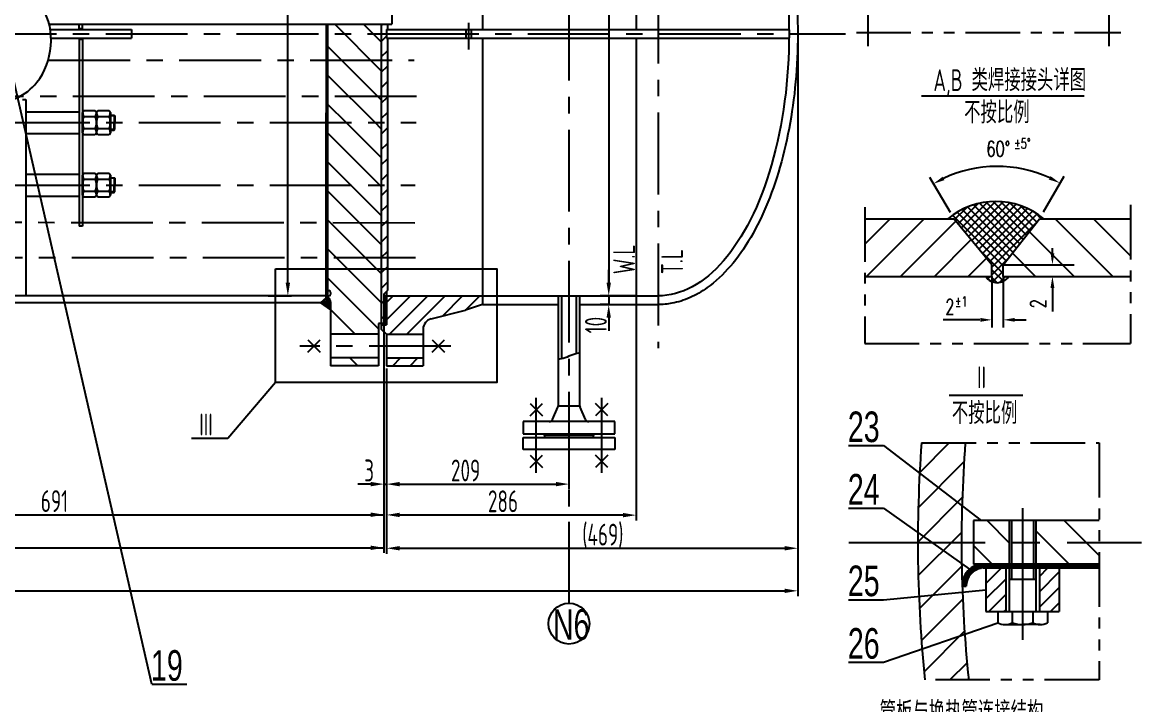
# Model space of a CAD drawing. Header units: millimetres. Extents: x 844 to 1685, y 626 to 1222.
# Drawn here: x 1235.9 to 1492.3, y 922.6 to 1078.8 of the extents above; entities that cross this region are included whole.
import ezdxf
from ezdxf.enums import TextEntityAlignment as Align

# ---------------------------------------------------------------- set-up
doc = ezdxf.new("R2010")
doc.units = ezdxf.units.MM
for name, pattern in [('CENTER', [2, 1.25, -0.25, 0.25, -0.25]), ('CONTINOUS', [0]), ('DIVIDE', [1.25, 0.5, -0.25, 0, -0.25, 0, -0.25]), ('PHANTOM', [2.5, 1.25, -0.25, 0.25, -0.25, 0.25, -0.25])]:
    doc.linetypes.add(name, pattern=pattern)
for name, color, linetype in [('1_hat', 1, 'Continuous'), ('4', 7, 'Continuous'), ('5_div', 5, 'Continuous'), ('6', 7, 'DIVIDE'), ('7_dim', 232, 'Continuous'), ('pm_bz', 7, 'Continuous')]:
    doc.layers.add(name, color=color, linetype=linetype)
doc.styles.add('HZ', font='ascii.shx', dxfattribs={"width": 0.75, "bigfont": 'hztxt.shx'})
doc.styles.add('mark', font='cc.shx', dxfattribs={"width": 0.7, "bigfont": 'hztxt.shx'})
doc.styles.add('ROMANC', font='ROMANS', dxfattribs={"width": 0.7})
pattern_1 = [(0, (-24207.5463, -824.25532), (0, 0.25), []), (0, (-24207.5463, -824.13032), (0, 0.25), [0.125, -0.125])]
pattern_2 = [(315, (-24430.771, -926.2503), (3.314563, 3.314563), [])]
pattern_3 = [(45, (-24430.771, -926.2503), (-1.76776695, 1.76776695), [])]

msp = doc.modelspace()

# ---------------------------------------------------------------- hatches: boundary and pattern name
at = {"layer": '1_hat', "linetype": 'CONTINOUS', "ltscale": 10}
h = msp.add_hatch(dxfattribs=at)
h.set_pattern_fill('ANSI31', color=0, scale=20, style=0)
h.set_pattern_definition(pattern_3)
h.paths.add_polyline_path([(1319.53689, 1075.19887), (1319.33689, 1075.19887), (1319.33689, 1076.19887), (1318.13689, 1076.19887), (1318.13689, 1070.19887), (1319.53689, 1070.19887)])
h.paths.add_polyline_path([(1319.53689, 1078.39887), (1318.13689, 1078.39887), (1318.13689, 1076.19887), (1319.33689, 1076.19887), (1319.33689, 1077.19887), (1319.53689, 1077.19887)])
h.paths.add_polyline_path([(1319.53689, 1070.19887), (1318.13689, 1070.19887), (1318.13689, 1065.68502), (1318.13689, 1061.88502), (1319.53689, 1061.88502), (1319.53689, 1066.39887)])
h.paths.add_polyline_path([(1319.53689, 1061.88502), (1318.13689, 1061.88502), (1318.13689, 1055.87887), (1319.53689, 1055.87887)])
h = msp.add_hatch(dxfattribs=at)
h.set_pattern_fill('ANSI31', color=0, scale=20, style=0)
h.set_pattern_definition(pattern_3)
h.paths.add_polyline_path([(1319.53689, 1055.87887), (1318.13689, 1055.87887), (1318.13689, 1041.55887), (1319.53689, 1041.55887)])
h.paths.add_polyline_path([(1319.53689, 1041.55887), (1318.13689, 1041.55887), (1318.13689, 1032.87739), (1319.53689, 1032.87578)])
h = msp.add_hatch(dxfattribs=at)
h.set_pattern_fill('ANSI31', color=0, scale=20, style=0)
h.set_pattern_definition(pattern_3)
h.paths.add_polyline_path([(1319.53689, 1032.87578), (1318.13689, 1032.87739), (1318.13689, 1024.94349), (1319.53689, 1024.94349)])
h.paths.add_polyline_path([(1319.53689, 1024.94349), (1318.13689, 1024.94349), (1318.13689, 1022.40895), (1319.53689, 1022.40895)])
h.paths.add_polyline_path([(1319.53689, 1022.40895), (1318.13689, 1022.40895), (1318.13689, 1009.89887), (1318.73689, 1009.89887), (1318.73689, 1016.59887), (1319.53689, 1017.39887)])
h = msp.add_hatch(dxfattribs=at)
h.set_pattern_fill('TRANS', color=0, style=0)
h.set_pattern_definition(pattern_1)
h.paths.add_polyline_path([(1455.99307, 953.9211), (1462.53099, 953.9211), (1462.53099, 954.7364), (1455.92745, 954.7364, 0.413903705), (1451.20407, 949.95247, 0.000215668), (1451.21263, 949.69381), (1452.09343, 949.69381, -0.386944309)])
h = msp.add_hatch(dxfattribs=at)
h.set_pattern_fill('ANSI31', color=0, scale=20, style=0)
h.set_pattern_definition([(45, (-24207.5463, -824.2553), (-1.76776695, 1.76776695), [])])
h.paths.add_polyline_path([(1461.17698, 953.9211), (1456.6425, 953.9211), (1456.6425, 943.9211), (1461.17698, 943.9211)])
h.paths.add_polyline_path([(1468.89235, 943.9211), (1473.42683, 943.9211), (1473.42683, 953.9211), (1468.89235, 953.9211)])
h = msp.add_hatch(dxfattribs=at)
h.set_pattern_fill('TRANS', color=0, style=0)
h.set_pattern_definition(pattern_1)
h.paths.add_polyline_path([(1465.03467, 954.7364), (1462.53099, 954.7364), (1462.53099, 953.9211), (1465.03467, 953.9211)])
h.paths.add_polyline_path([(1467.53834, 954.7364), (1465.03467, 954.7364), (1465.03467, 953.9211), (1467.53834, 953.9211)])
h = msp.add_hatch(dxfattribs=at)
h.set_pattern_fill('TRANS', color=0, style=0)
h.set_pattern_definition([(0, (-24202.53895, -824.25532), (0, 0.25), []), (0, (-24202.53895, -824.13032), (0, 0.25), [0.125, -0.125])])
h.paths.add_polyline_path([(1470.04202, 954.7364), (1467.53834, 954.7364), (1467.53834, 953.9211), (1470.04202, 953.9211)])
h.paths.add_polyline_path([(1472.5457, 954.7364), (1470.04202, 954.7364), (1470.04202, 953.9211), (1472.5457, 953.9211)])
h = msp.add_hatch(dxfattribs=at)
h.set_pattern_fill('TRANS', color=0, style=0)
h.set_pattern_definition([(0, (-24197.5316, -824.25532), (0, 0.25), []), (0, (-24197.5316, -824.13032), (0, 0.25), [0.125, -0.125])])
h.paths.add_polyline_path([(1475.04938, 954.7364), (1472.5457, 954.7364), (1472.5457, 953.9211), (1475.04938, 953.9211)])
h.paths.add_polyline_path([(1477.55305, 954.7364), (1475.04938, 954.7364), (1475.04938, 953.9211), (1477.55305, 953.9211)])
h = msp.add_hatch(dxfattribs=at)
h.set_pattern_fill('TRANS', color=0, style=0)
h.set_pattern_definition([(0, (-24192.52424, -824.25532), (0, 0.25), []), (0, (-24192.52424, -824.13032), (0, 0.25), [0.125, -0.125])])
h.paths.add_polyline_path([(1480.05673, 954.7364), (1477.55305, 954.7364), (1477.55305, 953.9211), (1480.05673, 953.9211)])
h.paths.add_polyline_path([(1482.56041, 954.7364), (1480.05673, 954.7364), (1480.05673, 953.9211), (1482.56041, 953.9211)])
at = {"layer": '5_div', "linetype": 'CONTINOUS', "ltscale": 10}
h = msp.add_hatch(dxfattribs=at)
h.set_pattern_fill('ANSI31', color=0, scale=37.5, angle=270, style=0)
h.set_pattern_definition(pattern_2)
h.paths.add_polyline_path([(1305.93689, 1090.51271), (1305.93689, 1085.99887), (1318.13689, 1085.99887), (1318.13689, 1090.51271)])
h.paths.add_polyline_path([(1305.93689, 1078.39887), (1305.93689, 1076.19887), (1318.13689, 1076.19887), (1318.13689, 1078.39887)])
h.paths.add_polyline_path([(1305.93689, 1076.19887), (1305.93689, 1070.19887), (1318.13689, 1070.19887), (1318.13689, 1076.19887)])
h.paths.add_polyline_path([(1318.13689, 1061.88502), (1318.13689, 1066.39887), (1318.13689, 1070.19887), (1305.93689, 1070.19887), (1305.93689, 1065.68502), (1305.93689, 1061.88502)])
h.paths.add_polyline_path([(1318.13689, 1055.87887), (1318.13689, 1061.88502), (1305.93689, 1061.88502), (1305.93689, 1055.87887)])
h = msp.add_hatch(dxfattribs=at)
h.set_pattern_fill('ANSI31', color=0, scale=37.5, angle=270, style=0)
h.set_pattern_definition(pattern_2)
h.paths.add_polyline_path([(1305.93689, 1041.55887), (1318.13689, 1041.55887), (1318.13689, 1055.87887), (1305.93689, 1055.87887)])
h.paths.add_polyline_path([(1318.13689, 1032.87739), (1318.13689, 1041.55887), (1305.93689, 1041.55887), (1305.93689, 1032.89141)])
h.paths.add_polyline_path([(1318.13689, 1024.94349), (1318.13689, 1032.87739), (1305.93689, 1032.89141), (1305.93689, 1024.94349)])
h.paths.add_polyline_path([(1305.93689, 1024.94349), (1305.93689, 1022.40895), (1318.13689, 1022.40895), (1318.13689, 1024.94349)])
h.paths.add_polyline_path([(1318.13689, 1022.40895), (1305.93689, 1022.40895), (1305.93689, 1017.39887), (1306.13689, 1017.39887, -0.414213562), (1306.53689, 1016.99887), (1306.53689, 1016.59887, -0.414213562), (1306.13689, 1016.19887), (1305.93689, 1016.19887), (1305.93689, 1015.71538, -0.298216627), (1306.53689, 1014.79887), (1306.53689, 1007.39887), (1317.53689, 1007.39887), (1317.53689, 1009.89887), (1318.13689, 1009.89887)])
h.paths.add_polyline_path([(1317.53689, 1000.19887), (1317.53689, 1001.99887), (1306.53689, 1001.99887), (1306.53689, 1000.19887)])
h = msp.add_hatch(dxfattribs=at)
h.set_pattern_fill('ANSI37', color=0, scale=10, style=0)
h.set_pattern_definition([(45, (-3407.2095, 214.6119), (-0.88388348, 0.88388348), []), (135, (-3407.2095, 214.6119), (-0.88388348, -0.88388348), [])])
h.paths.add_polyline_path([(1468.87881, 1033.87033), (1469.90295, 1033.87033, 0.356990645), (1447.89195, 1033.87033), (1449.31629, 1033.87033), (1457.97963, 1023.32762), (1457.97963, 1020.64016), (1457.97963, 1019.47292, 0.22016614), (1460.60463, 1019.52817), (1460.60463, 1020.64016), (1460.60463, 1023.32762)])
h.paths.add_polyline_path([(1457.97963, 1020.64016), (1456.60705, 1020.64016, 0.147226269), (1457.97963, 1019.47292)], flags=17)
h.paths.add_polyline_path([(1461.85782, 1020.64016), (1460.60463, 1020.64016), (1460.60463, 1019.52817, 0.13649148)], flags=17)
h = msp.add_hatch(dxfattribs=at)
h.set_pattern_fill('ANSI31', color=0, scale=44, style=0)
h.set_pattern_definition([(45, (-24333.356, -746.313), (-3.8890873, 3.8890873), [])])
h.paths.add_polyline_path([(1457.97963, 1020.64016), (1457.97963, 1023.32762), (1449.31629, 1033.87033), (1428.87032, 1033.87033), (1428.87032, 1020.64016)])
h = msp.add_hatch(dxfattribs=at)
h.set_pattern_fill('ANSI31', color=0, scale=50, angle=90, style=0)
h.set_pattern_definition([(135, (-24333.356, -746.313), (-4.4194174, -4.4194174), [])])
h.paths.add_polyline_path([(1468.87881, 1033.87033), (1460.60463, 1023.32762), (1460.60463, 1020.64016), (1489.78367, 1020.64016), (1489.78367, 1033.87033)])
at = {"layer": '5_div'}
h = msp.add_hatch(dxfattribs=at)
h.set_pattern_fill('ANSI37', color=1, scale=3, style=0)
h.set_pattern_definition([(315, (-24430.77095, 3078.648), (-0.265165043, -0.265165043), []), (225, (-24430.77095, 3078.648), (-0.265165043, 0.265165043), [])])
h.paths.add_polyline_path([(1306.53689, 1012.99887), (1304.20628, 1014.59887), (1305.53689, 1015.71538), (1305.53689, 1016.19887), (1305.93689, 1016.19887), (1305.93689, 1015.71538, -0.298216627), (1306.53689, 1014.79887)])
at = {"layer": '5_div', "linetype": 'CONTINOUS', "ltscale": 10}
h = msp.add_hatch(dxfattribs=at)
h.set_pattern_fill('ANSI31', color=0, scale=22.5, angle=180, style=0)
h.set_pattern_definition([(225, (-24430.771, -926.2503), (1.98873782, -1.98873782), [])])
h.paths.add_polyline_path([(1341.33689, 1016.19887), (1319.33689, 1016.19887), (1319.33689, 1009.59887), (1318.13689, 1009.59887), (1318.13689, 1008.59887), (1319.33689, 1007.39887), (1327.73689, 1007.39887), (1327.73689, 1008.59887, -0.343311302), (1329.54782, 1010.92545), (1337.44693, 1012.92545), (1341.33689, 1014.19887)])
h.paths.add_polyline_path([(1327.73689, 1001.99887), (1319.33689, 1001.99887), (1319.33689, 1000.19887), (1327.73689, 1000.19887)])
at = {"layer": '5_div'}
h = msp.add_hatch(dxfattribs=at)
h.set_pattern_fill('ANSI37', color=1, scale=3, style=0)
h.set_pattern_definition([(45, (-878.18656, 1732.70348), (-0.26516504, 0.26516504), []), (135, (-878.18656, 1732.70348), (-0.26516504, -0.26516504), [])])
h.paths.add_polyline_path([(1319.33689, 1016.19887), (1318.73689, 1016.19887), (1318.73689, 1009.89887), (1319.33689, 1009.89887)])
at = {"layer": '5_div', "linetype": 'CONTINOUS', "ltscale": 10}
h = msp.add_hatch(dxfattribs=at)
h.set_pattern_fill('ANSI31', color=0, scale=44, style=0)
h.set_pattern_definition([(45, (-24149.4576, -829.4693), (-3.8890873, 3.8890873), [])])
h.paths.add_polyline_path([(1451.91047, 982.51441), (1441.88246, 982.51441, 0.005615203), (1441.44887, 975.56529), (1451.16176, 968.12372, -0.012010192)])
h.paths.add_polyline_path([(1441.04449, 959.7364), (1451.04449, 959.7364, -0.006990462), (1451.16176, 968.12372), (1441.44887, 975.56529, 0.012771485)])
h.paths.add_polyline_path([(1441.04449, 959.7364, 0.000587306), (1441.04534, 959.00814), (1451.09158, 954.42114, -0.00442964), (1451.04449, 959.7364)])
h.paths.add_polyline_path([(1441.04534, 959.00814, 0.0089654), (1441.27076, 947.89422), (1451.25271, 948.56105, -0.000944558), (1451.21263, 949.69381, -0.013605722), (1451.20407, 949.95247, -0.003725129), (1451.09158, 954.42114)])
h.paths.add_polyline_path([(1441.27076, 947.89422, 0.008739835), (1441.87393, 937.07445), (1451.73003, 939.46684, -0.007589377), (1451.25271, 948.56105)])
h.paths.add_polyline_path([(1451.73003, 939.46684), (1441.87393, 937.07445, 0.007153262), (1442.6488, 928.23878), (1452.70257, 928.23878, -0.00939258)])
h = msp.add_hatch(dxfattribs=at)
h.set_pattern_fill('ANSI31', color=0, scale=50, angle=90, style=0)
h.set_pattern_definition([(135, (-24207.546, -824.2553), (-4.4194174, -4.4194174), [])])
h.paths.add_polyline_path([(1482.56041, 959.7364), (1482.56041, 964.7364), (1468.08489, 964.7364), (1468.08489, 959.7364)])
h.paths.add_polyline_path([(1482.56041, 959.7364), (1468.08489, 959.7364), (1468.08489, 954.7364), (1482.56041, 954.7364)])
h.paths.add_polyline_path([(1461.98445, 959.7364), (1461.98445, 964.7364), (1453.75198, 964.7364), (1453.75198, 959.7364)])
h.paths.add_polyline_path([(1453.75198, 959.7364), (1453.75198, 954.7364), (1455.92745, 954.7364, -0.003449262), (1455.99307, 954.7364), (1461.98445, 954.7364), (1461.98445, 959.7364)])

# ---------------------------------------------------------------- linework, layer by layer
at = {"color": 1, "linetype": 'CENTER', "ltscale": 15}
for p, q in [((1361.13689, 1174.2466), (1361.13689, 964.48423)), ((1381.53694, 1148.19887), (1381.53694, 1004.19887)), ((1338.13689, 1078.7512), (1338.13689, 1072.60458)), ((1135.01423, 1076.19887), (1321.7352, 1076.19887)), ((1321.7352, 1076.19887), (1424.49562, 1076.19887)), ((1241.85252, 1070.19887), (1325.69382, 1070.19887)), ((1326.22857, 1061.88502), (987.4958, 1061.88502)), ((992.60362, 1055.87887), (1326.13811, 1055.87887)), ((992.60362, 1041.55887), (1325.93711, 1041.55887)), ((1325.82504, 1032.86855), (987.4958, 1033.25733)), ((1325.99217, 1024.94349), (987.26807, 1024.94349)), ((1334.0816, 1004.69887), (1299.51979, 1004.69887))]:
    msp.add_line(p, q, dxfattribs=at)
at = {"color": 4, "linetype": 'Continuous'}
for p, q in [((1255.98335, 1057.57317), (1256.97195, 1057.57317)), ((1256.02612, 1057.57317), (1256.97195, 1057.57317)), ((1256.97195, 1057.57317), (1256.97195, 1055.87317)), ((1256.97195, 1057.57317), (1257.10551, 1057.4396)), ((1257.10551, 1057.4396), (1257.10551, 1055.87317)), ((1255.98773, 1054.17317), (1256.97195, 1054.17317)), ((1256.03152, 1054.17317), (1256.97195, 1054.17317)), ((1256.97195, 1054.17317), (1256.97195, 1055.87317)), ((1256.97195, 1054.17317), (1257.10551, 1054.30673)), ((1257.10551, 1054.30673), (1257.10551, 1055.87317)), ((1255.98335, 1043.25317), (1256.97195, 1043.25317)), ((1256.02612, 1043.25317), (1256.97195, 1043.25317)), ((1256.97195, 1043.25317), (1256.97195, 1041.55317)), ((1256.97195, 1043.25317), (1257.10551, 1043.1196)), ((1256.97195, 1039.85317), (1256.97195, 1041.55317)), ((1257.10551, 1043.1196), (1257.10551, 1041.55317)), ((1257.10551, 1039.98673), (1257.10551, 1041.55317)), ((1255.98773, 1039.85317), (1256.97195, 1039.85317)), ((1256.03152, 1039.85317), (1256.97195, 1039.85317)), ((1256.97195, 1039.85317), (1257.10551, 1039.98673))]:
    msp.add_line(p, q, dxfattribs=at)
at = {"color": 7, "linetype": 'Continuous'}
for p, q in [((1257.10551, 1057.4396), (1256.10574, 1057.4396)), ((1257.10551, 1054.30673), (1256.10574, 1054.30673)), ((1257.10551, 1043.1196), (1256.10574, 1043.1196)), ((1257.10551, 1039.98673), (1256.10574, 1039.98673))]:
    msp.add_line(p, q, dxfattribs=at)
for p, q in [((1474.44665, 1043.54182), (1469.75193, 1035.38696)), ((1443.70467, 1043.36837), (1448.42612, 1035.37701)), ((1471.87236, 1024.49991), (1471.87236, 1027.12491)), ((1460.60463, 1023.29224), (1476.84874, 1023.29224)), ((1457.97963, 1020.64016), (1457.97963, 1008.9615)), ((1460.60463, 1020.64016), (1460.60463, 1008.9615)), ((1471.87236, 1018.01516), (1471.87236, 1012.6107)), ((1455.26333, 1010.7115), (1446.84744, 1010.7115)), ((1463.22963, 1010.7115), (1465.85463, 1010.7115))]:
    msp.add_line(p, q)
at = {"color": 1, "linetype": 'CENTER', "ltscale": 25}
for p, q in [((1353.63689, 975.65069), (1353.63689, 992.81468)), ((1368.63689, 975.65069), (1368.63689, 992.81468)), ((1465.03467, 967.59936), (1465.03467, 937.45715)), ((1425.24689, 959.7364), (1492.29655, 959.7364))]:
    msp.add_line(p, q, dxfattribs=at)
msp.add_arc((1459.22436, 1017.10029), 28.76021, 65.3024463, 115.3441041)
for points in [[(1447.11857, 1042.70599), (1446.70833, 1043.47885), (1444.59485, 1041.86169)], [(1471.04044, 1042.84096), (1471.44194, 1043.61841), (1473.57353, 1042.02519)], [(1472.30986, 1025.96611), (1471.43486, 1025.96611), (1471.87236, 1023.34111)], [(1472.30986, 1018.01516), (1471.43486, 1018.01516), (1471.87236, 1020.64016)], [(1455.35463, 1010.274), (1455.35463, 1011.149), (1457.97963, 1010.7115)], [(1463.22963, 1010.274), (1463.22963, 1011.149), (1460.60463, 1010.7115)]]:
    msp.add_solid(points)
at = {"layer": '1_hat', "color": 4, "linetype": 'CONTINOUS', "lineweight": 0, "ltscale": 10}
for p, q in [((1305.93689, 1022.40895), (1305.93689, 1017.39887)), ((1319.53689, 1017.39887), (1319.53689, 1022.40895)), ((1305.93689, 1017.39887), (1306.13689, 1017.39887)), ((1306.13689, 1016.19887), (1305.93689, 1016.19887)), ((1305.93689, 1016.19887), (1305.93689, 1015.71538)), ((1306.53689, 1016.99887), (1306.53689, 1016.59887)), ((1318.73689, 1016.59887), (1319.53689, 1017.39887)), ((1318.73689, 1016.19887), (1318.73689, 1016.59887)), ((1319.33689, 1016.19887), (1318.73689, 1016.19887)), ((1344.59755, 1016.19887), (1319.33689, 1016.19887)), ((1304.20628, 1014.59887), (1293.93269, 1014.59887)), ((1306.53689, 1012.99887), (1304.20628, 1014.59887)), ((1306.53689, 1014.79887), (1306.53689, 1012.99887))]:
    msp.add_line(p, q, dxfattribs=at)
at = {"layer": '1_hat', "color": 0, "linetype": 'CONTINOUS', "ltscale": 10}
for p, q in [((1293.93269, 996.36254), (1282.97669, 983.51125)), ((1282.97669, 983.51125), (1274.68246, 983.51125)), ((1433.17887, 981.90139), (1455.58296, 964.7364)), ((1433.17887, 967.58919), (1452.88018, 953.60449)), ((1462.53099, 954.7364), (1462.53099, 951.30238)), ((1467.53834, 954.7364), (1467.53834, 951.30238)), ((1433.17887, 946.62368), (1456.6425, 948.9211)), ((1433.17887, 932.31148), (1459.33611, 941.31307))]:
    msp.add_line(p, q, dxfattribs=at)
msp.add_lwpolyline([(1293.93269, 1022.40895), (1344.59755, 1022.40895), (1344.59755, 996.36254), (1293.93269, 996.36254)], close=True, dxfattribs=at)
at = {"layer": '1_hat', "color": 4, "linetype": 'CONTINOUS', "lineweight": 0, "ltscale": 10}
for centre, radius, start, end in [((1305.53689, 1014.79887), 1, 0, 66.4218215), ((1306.13689, 1016.99887), 0.4, 0, 90), ((1306.13689, 1016.59887), 0.4, 270, 360)]:
    msp.add_arc(centre, radius, start, end, dxfattribs=at)
at = {"layer": '4', "color": 4, "linetype": 'Continuous'}
for p, q in [((1425.17887, 981.90139), (1433.17887, 981.90139)), ((1425.17887, 967.58919), (1433.17887, 967.58919)), ((1425.17887, 946.62368), (1433.17887, 946.62368)), ((1425.17887, 932.31148), (1433.17887, 932.31148)), ((1265.56923, 927.25445), (1273.56923, 927.25445))]:
    msp.add_line(p, q, dxfattribs=at)
at = {"layer": '5_div', "color": 7, "linetype": 'CONTINOUS', "ltscale": 10}
for p, q in [((1296.7426, 1019.19887), (1296.7426, 1133.19887)), ((1370.24047, 1133.19887), (1370.24047, 1019.19887)), ((1370.24047, 1019.19887), (1370.24047, 1022.19887)), ((1292.20465, 1016.19887), (1297.61635, 1016.19887)), ((1370.24047, 1016.19887), (1368.24047, 1016.19887)), ((1376.33525, 1016.19887), (1368.24047, 1016.19887)), ((1370.24047, 1016.19887), (1370.24047, 1014.19887)), ((1370.24047, 1014.19887), (1368.24047, 1014.19887)), ((1370.24047, 1011.19887), (1370.24047, 1008.19887))]:
    msp.add_line(p, q, dxfattribs=at)
at = {"layer": '5_div', "color": 0, "linetype": 'CONTINOUS', "ltscale": 10}
for p, q in [((1265.56923, 927.25445), (1233.37472, 1068.19887)), ((1361.13689, 964.48423), (1361.13689, 945.82047))]:
    msp.add_line(p, q, dxfattribs=at)
at = {"layer": '5_div', "color": 4, "linetype": 'CONTINOUS', "ltscale": 10}
for p, q in [((1441.89882, 1062.03847), (1479.15815, 1062.03847)), ((1428.87032, 1033.87033), (1449.31629, 1033.87033)), ((1457.97963, 1023.32762), (1449.31629, 1033.87033)), ((1460.60463, 1023.32762), (1468.87881, 1033.87033)), ((1468.87881, 1033.87033), (1489.78367, 1033.87033)), ((1457.97963, 1020.64016), (1457.97963, 1023.32762)), ((1460.60463, 1020.64016), (1460.60463, 1023.32762)), ((1428.87032, 1020.64016), (1457.97963, 1020.64016)), ((1460.60463, 1020.64016), (1489.78367, 1020.64016)), ((1448.23019, 993.49799), (1465.06102, 993.49799))]:
    msp.add_line(p, q, dxfattribs=at)
at = {"layer": '5_div', "color": 4}
for p, q in [((1249.73689, 1058.17887), (1250.00899, 1058.65015)), ((1249.73689, 1053.57887), (1249.73689, 1058.17887)), ((1250.00899, 1058.65015), (1252.6448, 1058.65015)), ((1250.00899, 1057.26451), (1252.6448, 1057.26451)), ((1252.6448, 1058.65015), (1252.91689, 1058.17887)), ((1252.91689, 1058.17887), (1253.18899, 1058.65015)), ((1252.91689, 1053.57887), (1252.91689, 1058.17887)), ((1252.91689, 1058.17887), (1252.91689, 1053.57887)), ((1253.18899, 1058.65015), (1255.8248, 1058.65015)), ((1253.18899, 1057.26451), (1255.8248, 1057.26451)), ((1255.8248, 1058.65015), (1256.09689, 1058.17887)), ((1256.09689, 1058.17887), (1256.09689, 1053.57887)), ((1250.00899, 1054.49323), (1252.6448, 1054.49323)), ((1253.18899, 1054.49323), (1255.8248, 1054.49323)), ((1250.00899, 1053.10758), (1249.73689, 1053.57887)), ((1252.6448, 1053.10758), (1250.00899, 1053.10758)), ((1252.91689, 1053.57887), (1252.6448, 1053.10758)), ((1253.18899, 1053.10758), (1252.91689, 1053.57887)), ((1255.8248, 1053.10758), (1253.18899, 1053.10758)), ((1256.09689, 1053.57887), (1255.8248, 1053.10758)), ((1249.73689, 1043.85887), (1250.00899, 1044.33015)), ((1249.73689, 1039.25887), (1249.73689, 1043.85887)), ((1250.00899, 1044.33015), (1252.6448, 1044.33015)), ((1252.6448, 1044.33015), (1252.91689, 1043.85887)), ((1252.91689, 1043.85887), (1253.18899, 1044.33015)), ((1252.91689, 1039.25887), (1252.91689, 1043.85887)), ((1252.91689, 1043.85887), (1252.91689, 1039.25887)), ((1253.18899, 1044.33015), (1255.8248, 1044.33015)), ((1255.8248, 1044.33015), (1256.09689, 1043.85887)), ((1256.09689, 1043.85887), (1256.09689, 1039.25887)), ((1250.00899, 1042.94451), (1252.6448, 1042.94451)), ((1253.18899, 1042.94451), (1255.8248, 1042.94451)), ((1250.00899, 1038.78758), (1249.73689, 1039.25887)), ((1250.00899, 1040.17323), (1252.6448, 1040.17323)), ((1252.6448, 1038.78758), (1250.00899, 1038.78758)), ((1252.91689, 1039.25887), (1252.6448, 1038.78758)), ((1253.18899, 1038.78758), (1252.91689, 1039.25887)), ((1253.18899, 1040.17323), (1255.8248, 1040.17323)), ((1255.8248, 1038.78758), (1253.18899, 1038.78758)), ((1256.09689, 1039.25887), (1255.8248, 1038.78758)), ((1305.53689, 1015.71538), (1304.20628, 1014.59887)), ((1318.73689, 1016.59887), (1318.73689, 1009.89887)), ((1304.20628, 1014.59887), (1306.53689, 1012.99887))]:
    msp.add_line(p, q, dxfattribs=at)
at = {"layer": '5_div', "color": 0, "linetype": 'CONTINOUS', "ltscale": 10}
msp.add_circle((1361.13689, 941.1445), 4.67597, dxfattribs=at)
at = {"layer": '5_div', "color": 4}
for centre, radius, start, end in [((1251.40927, 1058.17887), 1.67238, 180, 213.1438272), ((1253.40113, 1055.87887), 3.66423, 157.7806898, 202.2193102), ((1251.24452, 1058.17887), 1.67238, 326.8561728, 0), ((1249.25266, 1055.87887), 3.66423, 337.7806898, 22.2193102), ((1254.58927, 1058.17887), 1.67238, 180, 213.1438272), ((1256.58113, 1055.87887), 3.66423, 157.7806898, 202.2193102), ((1254.42452, 1058.17887), 1.67238, 326.8561728, 0), ((1252.43266, 1055.87887), 3.66423, 337.7806898, 22.2193102), ((1251.40927, 1053.57887), 1.67238, 146.8561728, 180), ((1251.24452, 1053.57887), 1.67238, 0, 33.1438272), ((1254.58927, 1053.57887), 1.67238, 146.8561728, 180), ((1254.42452, 1053.57887), 1.67238, 0, 33.1438272), ((1251.40927, 1043.85887), 1.67238, 180, 213.1438272), ((1251.24452, 1043.85887), 1.67238, 326.8561728, 0), ((1254.58927, 1043.85887), 1.67238, 180, 213.1438272), ((1254.42452, 1043.85887), 1.67238, 326.8561728, 0), ((1253.40113, 1041.55887), 3.66423, 157.7806898, 202.2193102), ((1249.25266, 1041.55887), 3.66423, 337.7806898, 22.2193102), ((1256.58113, 1041.55887), 3.66423, 157.7806898, 202.2193102), ((1252.43266, 1041.55887), 3.66423, 337.7806898, 22.2193102), ((1251.40927, 1039.25887), 1.67238, 146.8561728, 180), ((1251.24452, 1039.25887), 1.67238, 0, 33.1438272), ((1254.58927, 1039.25887), 1.67238, 146.8561728, 180), ((1254.42452, 1039.25887), 1.67238, 0, 33.1438272)]:
    msp.add_arc(centre, radius, start, end, dxfattribs=at)
at = {"layer": '5_div', "color": 4, "linetype": 'CONTINOUS', "ltscale": 10}
for centre, radius, start, end in [((1458.89745, 1020.4205), 17.3787, 50.7078218, 129.2921782), ((1459.23243, 1022.33676), 3.12588, 212.8717367, 327.1282633)]:
    msp.add_arc(centre, radius, start, end, dxfattribs=at)
at = {"layer": '5_div', "color": 0}
msp.add_spline([(1211.91107, 1084.85216), (1218.90842, 1087.59565), (1231.84022, 1087.86115), (1240.60905, 1081.93167), (1239.28044, 1065.11674), (1234.76316, 1061.57675), (1221.29991, 1061.39975), (1211.29105, 1064.32024), (1209.78529, 1070.24972), (1208.54525, 1077.59519), (1211.91107, 1084.85216)], degree=3, dxfattribs=at)
msp.add_open_spline([(1363.63689, 1003.09468), (1363.40095, 1003.07668), (1361.97004, 1002.86887), (1360.3173, 1001.86546), (1358.87002, 1001.68022), (1358.63689, 1001.66591)], degree=3, knots=[37.879761882, 37.879761882, 37.879761882, 37.879761882, 41.62945176, 60.634180398, 64.270742111, 64.270742111, 64.270742111, 64.270742111], dxfattribs=at)
at = {"layer": '5_div', "color": 7, "linetype": 'CONTINOUS', "ltscale": 10}
for points in [[(1296.2426, 1019.19887), (1297.2426, 1019.19887), (1296.7426, 1016.19887)], [(1369.74047, 1019.19887), (1370.74047, 1019.19887), (1370.24047, 1016.19887)], [(1369.74047, 1019.19887), (1370.74047, 1019.19887), (1370.24047, 1016.19887)], [(1369.74047, 1011.19887), (1370.74047, 1011.19887), (1370.24047, 1014.19887)]]:
    msp.add_solid(points, dxfattribs=at)
at = {"layer": '6', "color": 0, "linetype": 'PHANTOM', "ltscale": 10}
for p, q in [((1484.86468, 1073.3777), (1484.86468, 1133.35802)), ((1429.65738, 1073.3777), (1429.65738, 1110.76877)), ((1426.9584, 1076.54156), (1487.56365, 1076.54156)), ((1428.87032, 1036.50651), (1428.87032, 1005.32506)), ((1489.78367, 1037.02397), (1489.78367, 1005.32506)), ((1428.87032, 1005.32506), (1489.78367, 1005.32506)), ((1441.88246, 982.51441), (1482.56041, 982.51441)), ((1482.56041, 982.51441), (1482.56041, 928.23878)), ((1482.56041, 928.23878), (1442.6488, 928.23878))]:
    msp.add_line(p, q, dxfattribs=at)
at = {"layer": '7_dim', "color": 4}
for p, q in [((1341.33689, 1138.19887), (1341.33689, 1077.19887)), ((1376.53694, 1136.19887), (1376.53694, 1077.19887)), ((1320.53689, 1085.99887), (1320.53689, 1078.39887)), ((1242.08776, 1078.39887), (1320.53689, 1078.39887)), ((1242.3287, 1077.19887), (1260.93689, 1077.19887)), ((1248.93689, 1077.39887), (1248.93689, 1078.39887)), ((1248.93689, 1077.39887), (1249.73689, 1077.39887)), ((1249.73689, 1077.39887), (1249.73689, 1078.39887)), ((1260.93689, 1077.19887), (1260.93689, 1075.19887)), ((1305.53689, 1078.39887), (1305.53689, 1015.71538)), ((1305.93689, 1065.68502), (1305.93689, 1078.39887)), ((1318.13689, 1078.39887), (1318.13689, 1065.68502)), ((1319.33689, 1077.19887), (1411.53277, 1077.19887)), ((1319.33689, 1077.19887), (1319.33689, 1075.19887)), ((1319.53689, 1078.39887), (1319.53689, 1077.19887)), ((1337.53689, 1077.19887), (1337.53689, 1075.19887)), ((1338.73689, 1077.19887), (1338.73689, 1075.19887)), ((1242.50614, 1075.19887), (1260.93689, 1075.19887)), ((1248.93689, 1074.99887), (1249.73689, 1074.99887)), ((1248.93689, 1074.99887), (1248.93689, 1032.19887)), ((1249.73689, 1074.99887), (1249.73689, 1032.19887)), ((1319.33689, 1075.19887), (1411.53277, 1075.19887)), ((1319.53689, 1075.19887), (1319.53689, 1065.68502)), ((1341.33689, 1075.19887), (1341.33689, 1014.19887)), ((1376.53694, 1075.19887), (1376.53694, 1014.19887)), ((1305.93689, 1015.71538), (1305.93689, 1066.39887)), ((1318.13689, 1066.39887), (1318.13689, 1008.59887)), ((1319.53689, 1066.39887), (1319.53689, 1017.39887)), ((1235.93689, 1061.19887), (1236.73689, 1061.19887)), ((1236.73689, 1061.19887), (1236.73689, 1016.19887)), ((1236.73689, 1058.37887), (1248.93689, 1058.37887)), ((1305.53689, 1015.71538), (1305.53689, 1058.08502)), ((1236.73689, 1053.37887), (1248.93689, 1053.37887)), ((1236.73689, 1044.05887), (1248.93689, 1044.05887)), ((1236.73689, 1039.05887), (1248.93689, 1039.05887)), ((1249.73689, 1032.19887), (1248.93689, 1032.19887)), ((1305.93689, 1016.19887), (1146.63665, 1016.19887)), ((1305.93689, 1017.39887), (1306.13689, 1017.39887)), ((1305.93689, 1016.19887), (1306.13689, 1016.19887)), ((1306.53689, 1016.99887), (1306.53689, 1016.59887)), ((1318.73689, 1016.59887), (1319.53689, 1017.39887)), ((1319.33689, 1016.19887), (1318.73689, 1016.19887)), ((1319.33689, 1017.19887), (1319.33689, 1009.59887)), ((1319.33689, 1016.19887), (1381.53694, 1016.19887)), ((1358.63689, 1016.19887), (1358.63689, 990.99887)), ((1359.43689, 1016.19887), (1359.43689, 1001.7792)), ((1362.83689, 1002.96896), (1362.83689, 1016.19887)), ((1363.63689, 990.99887), (1363.63689, 1016.19887)), ((1304.20628, 1014.59887), (1146.63665, 1014.59887)), ((1306.53689, 1014.79887), (1306.53689, 1000.19887)), ((1329.54782, 1010.92545), (1337.44693, 1012.92545)), ((1341.33689, 1014.19887), (1337.44693, 1012.92545)), ((1341.33689, 1014.19887), (1358.63689, 1014.19887)), ((1363.63689, 1014.19887), (1381.53694, 1014.19887)), ((1317.53689, 1009.89887), (1317.53689, 1000.19887)), ((1318.73689, 1009.89887), (1317.53689, 1009.89887)), ((1318.13689, 1009.59887), (1319.33689, 1009.59887)), ((1319.33689, 1007.39887), (1318.13689, 1008.59887)), ((1318.73689, 1009.89887), (1319.33689, 1009.89887)), ((1327.73689, 1008.59887), (1327.73689, 1000.19887)), ((1301.2927, 1003.28465), (1304.12113, 1006.11308)), ((1301.2927, 1006.11308), (1304.12113, 1003.28465)), ((1317.53689, 1007.39887), (1306.53689, 1007.39887)), ((1319.33689, 1007.39887), (1327.73689, 1007.39887)), ((1319.33689, 1007.39887), (1319.33689, 1000.19887)), ((1329.79846, 1003.28465), (1332.62689, 1006.11308)), ((1329.79846, 1006.11308), (1332.62689, 1003.28465)), ((1317.53689, 1001.99887), (1306.53689, 1001.99887)), ((1317.53689, 1000.19887), (1306.53689, 1000.19887)), ((1319.33689, 1001.99887), (1327.73689, 1001.99887)), ((1319.33689, 1000.19887), (1327.73689, 1000.19887)), ((1352.22268, 991.5849), (1355.05111, 988.75648)), ((1352.22268, 988.75648), (1355.05111, 991.5849)), ((1357.34202, 987.89117), (1358.57536, 990.69117)), ((1358.63689, 990.99887), (1363.63689, 990.99887)), ((1364.93177, 987.89117), (1363.69843, 990.69117)), ((1370.05111, 988.75648), (1367.22268, 991.5849)), ((1370.05111, 991.5849), (1367.22268, 988.75648)), ((1371.63689, 987.39887), (1350.63689, 987.39887)), ((1350.63689, 987.39887), (1350.63689, 984.59887)), ((1371.63689, 984.59887), (1371.63689, 987.39887)), ((1350.63689, 984.59887), (1371.63689, 984.59887)), ((1355.53689, 984.19887), (1355.53689, 984.59887)), ((1366.73689, 984.59887), (1366.73689, 984.19887)), ((1350.63689, 983.79887), (1371.63689, 983.79887)), ((1350.63689, 980.99887), (1350.63689, 983.79887)), ((1366.73689, 984.19887), (1355.53689, 984.19887)), ((1366.73689, 984.19887), (1355.53689, 984.19887)), ((1355.53689, 984.19887), (1355.53689, 983.79887)), ((1366.73689, 983.79887), (1366.73689, 984.19887)), ((1371.63689, 983.79887), (1371.63689, 980.99887)), ((1371.63689, 980.99887), (1350.63689, 980.99887)), ((1352.22268, 976.86924), (1355.05111, 979.69767)), ((1352.22268, 979.69767), (1355.05111, 976.86924)), ((1370.05111, 979.69767), (1367.22268, 976.86924)), ((1370.05111, 976.86924), (1367.22268, 979.69767)), ((1482.56041, 964.7364), (1453.75198, 964.7364)), ((1453.75198, 964.7364), (1453.75198, 954.7364)), ((1462.53099, 964.7364), (1462.53099, 954.7364)), ((1467.53834, 964.7364), (1467.53834, 954.7364)), ((1482.56041, 954.7364), (1453.75198, 954.7364)), ((1455.99307, 953.9211), (1482.56041, 953.9211)), ((1456.6425, 953.9211), (1456.6425, 943.9211)), ((1456.6425, 953.9211), (1473.42683, 953.9211)), ((1456.6425, 953.9211), (1473.42683, 953.9211)), ((1461.17698, 953.9211), (1461.17698, 943.9211)), ((1461.98445, 953.9211), (1461.98445, 943.9211)), ((1468.08489, 953.9211), (1468.08489, 943.9211)), ((1468.89235, 953.9211), (1468.89235, 943.9211)), ((1473.42683, 953.9211), (1473.42683, 943.9211)), ((1461.98445, 951.30238), (1468.08489, 951.30238)), ((1451.21263, 949.69381), (1452.09343, 949.69381)), ((1456.6425, 943.9211), (1473.42683, 943.9211)), ((1459.33611, 943.9211), (1459.33611, 941.31307)), ((1462.6845, 943.9211), (1462.6845, 940.9501)), ((1467.38484, 943.9211), (1467.38484, 940.9501)), ((1470.73322, 943.9211), (1470.73322, 941.31307)), ((1460.92221, 940.9501), (1465.03467, 940.9501)), ((1469.09734, 940.9501), (1465.03467, 940.9501))]:
    msp.add_line(p, q, dxfattribs=at)
at = {"layer": '7_dim', "color": 0, "linetype": 'CONTINOUS', "ltscale": 10}
for p, q in [((1413.53689, 1075.57718), (1413.53689, 947.40613)), ((1413.53689, 1075.57387), (1413.53689, 957.1557)), ((1376.53694, 1014.19887), (1376.53694, 964.73669)), ((1318.73689, 1009.27387), (1318.73689, 971.84361)), ((1318.73689, 999.57387), (1318.73689, 957.39579)), ((1319.33689, 999.57387), (1319.33689, 971.84361)), ((1319.33689, 999.57387), (1319.33689, 964.79086)), ((1319.33689, 999.57387), (1319.33689, 971.84361)), ((1319.33689, 999.57387), (1319.33689, 957.1557)), ((1361.13689, 980.37387), (1361.13689, 971.84361)), ((1315.73689, 973.09361), (1312.73689, 973.09361)), ((1318.73689, 973.09361), (1319.33689, 973.09361)), ((1322.33689, 973.09361), (1358.13689, 973.09361)), ((1322.33689, 973.09361), (1327.77737, 973.09361)), ((1182.53689, 966.08499), (1318.73689, 966.08499)), ((1322.33689, 966.04086), (1373.53694, 966.04086)), ((1461.98445, 964.7364), (1461.98445, 954.7364)), ((1468.08489, 964.7364), (1468.08489, 954.7364)), ((987.33567, 958.5077), (1318.73689, 958.5077)), ((1322.33689, 958.4057), (1410.53689, 958.4057)), ((893.53572, 948.65613), (1410.53689, 948.65613))]:
    msp.add_line(p, q, dxfattribs=at)
at = {"layer": '7_dim', "color": 4}
for centre, radius, start, end in [((1305.53689, 1014.79887), 1, 0, 66.4218215), ((1306.13689, 1016.99887), 0.4, 0, 90), ((1306.13689, 1016.59887), 0.4, 270, 0), ((1330.13689, 1008.59887), 2.4, 104.208298, 180), ((1357.83689, 990.99887), 0.8, 337.3801351, 0), ((1364.43689, 990.99887), 0.8, 180, 202.6198649), ((1356.60356, 988.19887), 0.8, 270, 337.3801351), ((1365.67023, 988.19887), 0.8, 202.6198649, 270), ((1751.04449, 959.7364), 310, 175.7862542, 185.8316146), ((1751.04449, 959.7364), 300, 175.6455293, 186.0267101), ((1455.96026, 949.98025), 4.75627, 89.6047453, 183.4526433), ((1456.36552, 949.66518), 4.27219, 95.0014195, 179.6160683), ((1461.0103, 944.98196), 4.03283, 245.4717873, 294.5282127), ((1465.03467, 948.74), 7.7899, 252.4406114, 287.5593886), ((1469.05903, 944.99061), 4.0407, 245.5226957, 294.4772443)]:
    msp.add_arc(centre, radius, start, end, dxfattribs=at)
at = {"layer": '7_dim', "color": 4, "extrusion": (0, 0, -1)}
msp.add_ellipse((1381.53694, 1076.19887), major_axis=(0, 60), ratio=0.5, start_param=0, end_param=3.141592654, dxfattribs=at)
at = {"layer": '7_dim', "color": 4}
msp.add_open_spline([(1381.53694, 1138.19887), (1382.57042, 1138.19887), (1383.60383, 1138.10437), (1385.65343, 1137.72952), (1386.66954, 1137.44927), (1388.67073, 1136.71112), (1389.65582, 1136.25331), (1392.43282, 1134.69485), (1394.17343, 1133.38302), (1397.47742, 1130.23324), (1399.04148, 1128.39496), (1402.05869, 1124.12289), (1403.49906, 1121.65895), (1406.12187, 1116.28094), (1407.30417, 1113.36679), (1409.38095, 1107.17831), (1410.27532, 1103.90406), (1411.75163, 1097.09764), (1412.3335, 1093.56561), (1413.16808, 1086.35507), (1413.42076, 1082.67671), (1413.58953, 1075.29021), (1413.50561, 1071.58221), (1413.00364, 1064.25417), (1412.5856, 1060.63428), (1411.42748, 1053.59707), (1410.68746, 1050.17988), (1408.9062, 1043.65547), (1407.86505, 1040.54836), (1405.50912, 1034.74071), (1404.19445, 1032.04021), (1401.32258, 1027.12949), (1399.76547, 1024.91909), (1396.43946, 1021.0612), (1394.67018, 1019.41322), (1391.53353, 1017.16773), (1390.21327, 1016.40298), (1387.50629, 1015.19942), (1386.11941, 1014.76095), (1383.66222, 1014.2988), (1382.59962, 1014.19887), (1381.53694, 1014.19887)], degree=3, knots=[0, 0, 0, 0, 0.091189232, 0.091189232, 0.182378463, 0.182378463, 0.273567695, 0.273567695, 0.444805111, 0.444805111, 0.616042527, 0.616042527, 0.797860412, 0.797860412, 0.979678298, 0.979678298, 1.161496183, 1.161496183, 1.343314069, 1.343314069, 1.525131954, 1.525131954, 1.70694984, 1.70694984, 1.888767725, 1.888767725, 2.07058561, 2.07058561, 2.252403496, 2.252403496, 2.434221381, 2.434221381, 2.616039267, 2.616039267, 2.797857152, 2.797857152, 2.922842038, 2.922842038, 3.047826924, 3.047826924, 3.141592654, 3.141592654, 3.141592654, 3.141592654], dxfattribs=at)
at = {"layer": '7_dim', "color": 0, "linetype": 'CONTINOUS', "ltscale": 10}
for points in [[(1315.73689, 973.59361), (1315.73689, 972.59361), (1318.73689, 973.09361)], [(1322.33689, 973.59361), (1322.33689, 972.59361), (1319.33689, 973.09361)], [(1322.33689, 973.59361), (1322.33689, 972.59361), (1319.33689, 973.09361)], [(1358.13689, 973.59126), (1358.13689, 972.59126), (1361.13689, 973.09126)], [(1315.73689, 966.58499), (1315.73689, 965.58499), (1318.73689, 966.08499)], [(1322.33689, 966.54086), (1322.33689, 965.54086), (1319.33689, 966.04086)], [(1373.53694, 966.48669), (1373.53694, 965.48669), (1376.53694, 965.98669)], [(1315.73689, 959.0077), (1315.73689, 958.0077), (1318.73689, 958.5077)], [(1322.33689, 958.9057), (1322.33689, 957.9057), (1319.33689, 958.4057)], [(1410.53689, 958.9057), (1410.53689, 957.9057), (1413.53689, 958.4057)], [(1410.53689, 949.15613), (1410.53689, 948.15613), (1413.53689, 948.65613)]]:
    msp.add_solid(points, dxfattribs=at)

# ---------------------------------------------------------------- texts
at = {"color": 7, "linetype": 'Continuous', "style": 'HZ', "width": 0.75}
for s, p in [(' A,B 类焊接接头详图', (1442.58066, 1063.08983)), ('不按比例', (1451.63939, 1055.70169)), ('II', (1454.59902, 995.05257)), ('不按比例', (1448.82747, 986.85498)), ('III', (1276.44703, 984.23981)), ('管板与换热管连接结构', (1432.29188, 918.36414))]:
    msp.add_text(s, height=5, dxfattribs=at).set_placement(p)
at = {"style": 'ROMANC', "width": 0.7}
for s, height, p in [('60%%d', 3.5, (1456.74221, 1048.12129)), ('%%p5%%d', 2.333333, (1463.07728, 1049.93143)), ('2', 3.5, (1447.33091, 1011.9183)), ('%%p1', 2.333333, (1449.50213, 1013.72845))]:
    msp.add_text(s, height=height, dxfattribs=at).set_placement(p)
msp.add_text('2', height=3.5, rotation=90, dxfattribs=at).set_placement((1470.34965, 1013.35004))
at = {"layer": '5_div', "color": 7, "linetype": 'CONTINOUS', "style": 'HZ', "width": 0.75}
for s, p in [('W.L', (1376.25132, 1021.16216)), ('T.L', (1387.24973, 1021.16216))]:
    msp.add_text(s, height=5, rotation=90, dxfattribs=at).set_placement(p)
at = {"layer": '5_div', "color": 7, "linetype": 'CONTINOUS', "ltscale": 10, "insert": (1367.30895, 1009.50753), "char_height": 5, "attachment_point": 5, "rotation": 90, "style": 'HZ'}
msp.add_mtext('\\A1;10', dxfattribs=at)
at = {"layer": '7_dim', "color": 0, "linetype": 'CONTINOUS', "style": 'HZ', "width": 0.75}
for s, p in [('691', (1240.15504, 966.70999)), ('(469)', (1364.16714, 959.0307))]:
    msp.add_text(s, height=5, dxfattribs=at).set_placement(p)
at = {"layer": '7_dim', "color": 0, "linetype": 'CONTINOUS', "ltscale": 10, "char_height": 5, "attachment_point": 5, "style": 'HZ'}
for s, insert in [('3', (1315.34331, 976.21861)), ('209', (1337.46558, 976.21861)), ('286', (1346.02669, 969.16586))]:
    msp.add_mtext(s, dxfattribs=dict(at, insert=insert))
at = {"layer": 'pm_bz', "color": 0, "style": 'mark', "width": 0.7}
for s, p in [('23', (1428.64721, 982.7166)), ('24', (1428.64721, 968.4044)), ('25', (1428.64721, 947.43889)), ('26', (1428.64721, 933.12669)), ('19', (1269.03757, 928.06966))]:
    msp.add_text(s, height=7, dxfattribs=at).set_placement(p, align=Align.CENTER)
msp.add_text('N6', height=7, dxfattribs=at).set_placement((1357.44754, 937.45476))

doc.saveas('drawing.dxf')
